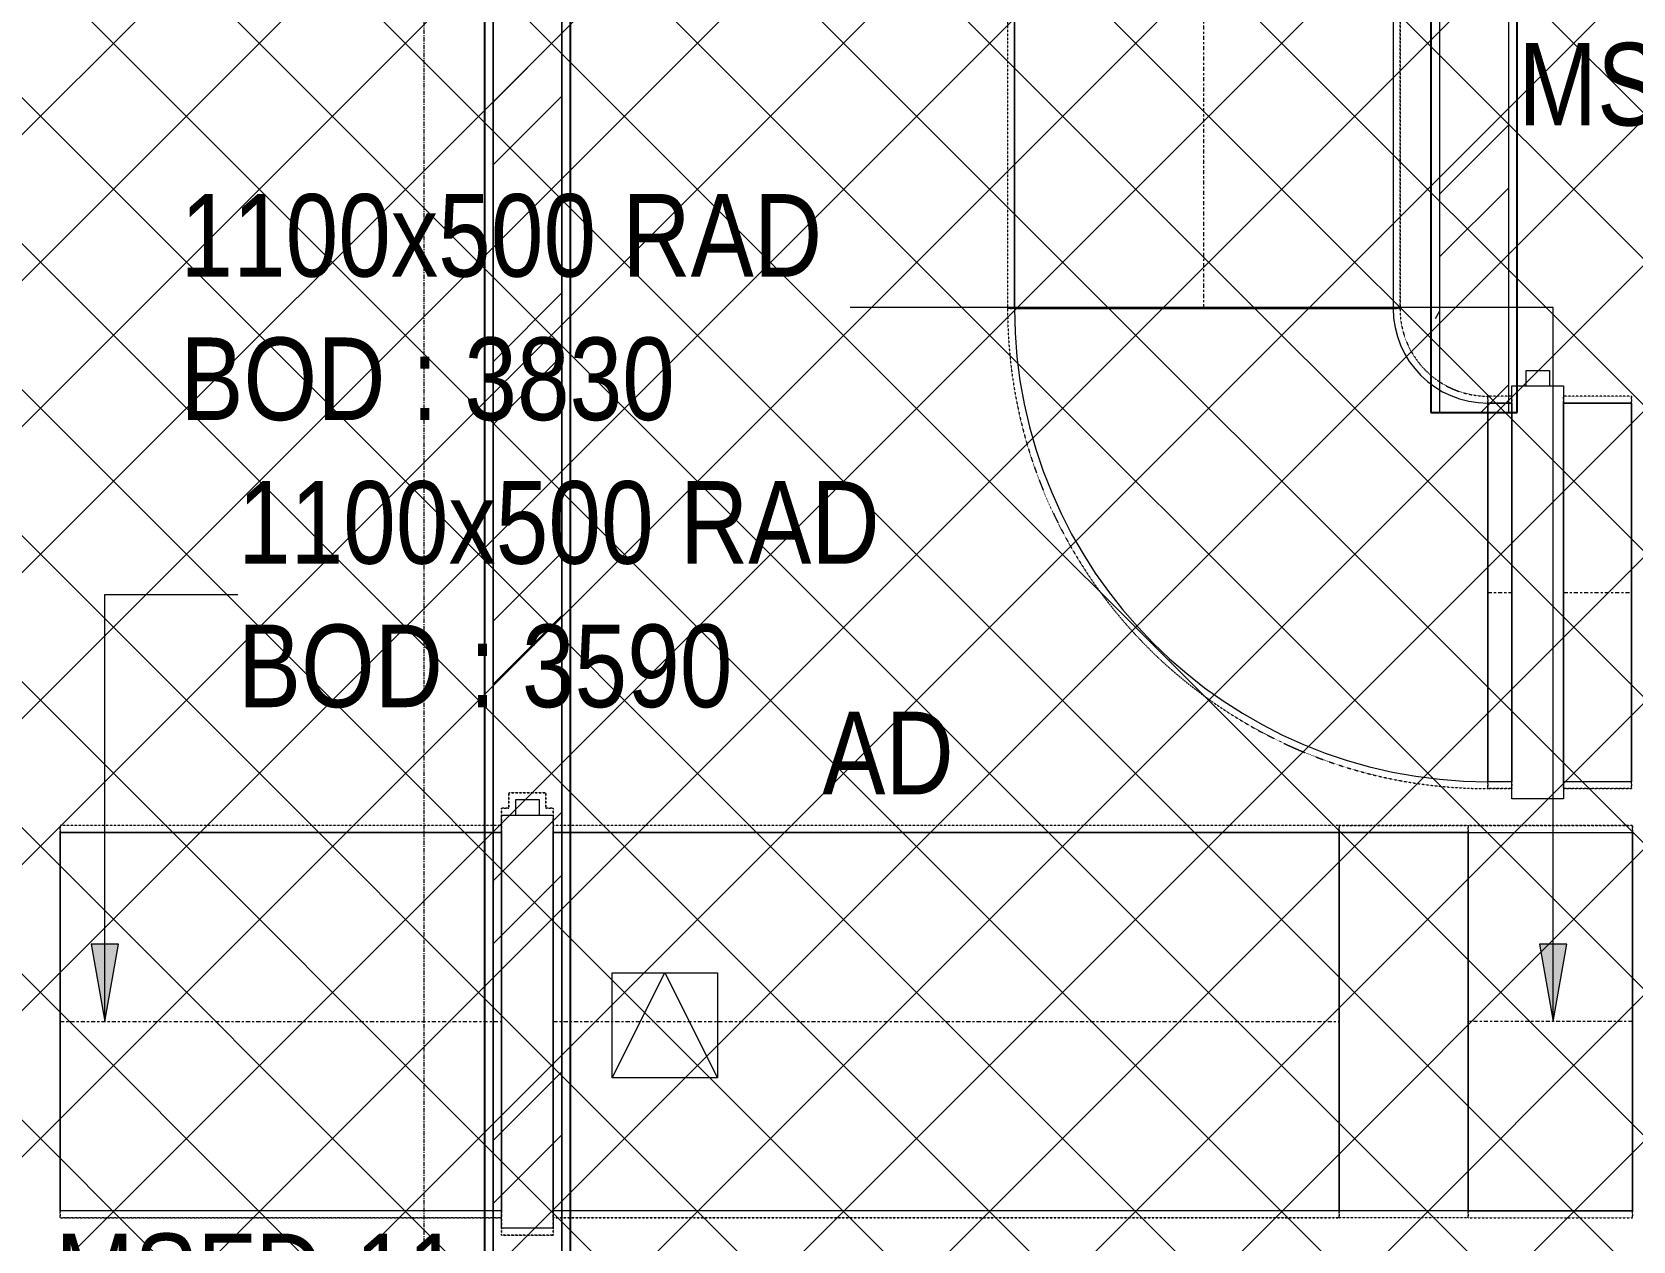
# Model space of a CAD drawing. Header units: inches. Extents: x -83664 to 20107, y -47222 to 19398.
# Drawn here: x -47112 to -42460, y -25697 to -22184 of the extents above; entities that cross this region are included whole.
import ezdxf

# ---------------------------------------------------------------- set-up
doc = ezdxf.new("R2010")
doc.units = ezdxf.units.IN
doc.header["$MEASUREMENT"] = 0
for name, pattern in [('Center', [29.999999, 12, -6, 6, -6]), ('Grid Line', [22.225, 12.7, -3.175, 3.175, -3.175]), ('Hidden 0_50', [1.0584, 0.5292, -0.5292])]:
    doc.linetypes.add(name, pattern=pattern)
doc.layers.add('A-DETL', color=7, linetype='Continuous', lineweight=18, true_color=0x00a600)
doc.layers.add('M-HVAC-DUCT', color=7, linetype='Continuous', lineweight=9, true_color=0xffe97f)
for name, color, linetype, lineweight in [('A-DETL-GENF', 7, 'Continuous', 9), ('A-WALL', 7, 'Continuous', 9), ('A-WALL-PATT', 7, 'Continuous', 25), ('G-ANNO-TEXT', 7, 'Continuous', 9), ('M-HVAC-DUCT-CNTR', 7, 'Center', 9), ('M-HVAC-DUCT-IDEN', 7, 'Continuous', 18), ('S-GRID', 7, 'Continuous', 9)]:
    doc.layers.add(name, color=color, linetype=linetype, lineweight=lineweight)
doc.styles.add('Arial Narrow_21', font='ARIALN.TTF', dxfattribs={"height": 240})
pattern_1 = [(0, (0, 0), (1219.2, 304.8), [50.292, -864.108, 50.292, -864.108, -4876.8]), (0, (0, 0), (1219.2, 304.8), [-1828.8, 50.292, -1778.508, 50.292, -864.108, -2133.6]), (0, (0, 0), (1219.2, 304.8), [-4572, 50.292, -559.308, 50.292, -1473.708]), (120, (457.2, 152.4), (-873.56454, 903.4582), [50.292, -864.108, 50.292, -864.108, -4876.8]), (120, (457.2, 152.4), (-873.56454, 903.4582), [-1828.8, 50.292, -1778.508, 50.292, -864.108, -2133.6]), (120, (457.2, 152.4), (-873.56454, 903.4582), [-4572, 50.292, -559.308, 50.292, -1473.708]), (240, (609.6, 762), (-345.63546, -1208.2582), [50.292, -864.108, 50.292, -864.108, -4876.8]), (240, (609.6, 762), (-345.63546, -1208.2582), [-1828.8, 50.292, -1778.508, 50.292, -864.108, -2133.6]), (240, (609.6, 762), (-345.63546, -1208.2582), [-4572, 50.292, -559.308, 50.292, -1473.708])]
pattern_2 = [(45, (0, 0), (-377.1708, 377.1708), []), (45, (0, 571.5), (-377.1708, 377.1708), [])]

# ---------------------------------------------------------------- blocks, each defined once
blk = doc.blocks.new('TEMW-ME-DMP-Motorised Fire Damper - MSFD-8296299-FIRST FLOOR AC CONDITIONING LAYOUT - PART A')
at = {"layer": 'M-HVAC-DUCT', "color": 6, "true_color": 0xff00ff}
for p, q in [((-33.75, 645), (-33.75, 600)), ((33.75, 645), (-33.75, 645)), ((33.75, 600), (33.75, 645)), ((75, 600), (-75, 600)), ((-75, 600), (-75, -600)), ((75, -600), (75, 600)), ((-75, -600), (75, -600))]:
    blk.add_line(p, q, dxfattribs=at)
blk = doc.blocks.new('TEMW-ME-DMP-Motorised Fire Damper - MSFD-V116-FIRST FLOOR AC CONDITIONING LAYOUT - PART A')
at = {"layer": 'M-HVAC-DUCT', "color": 30, "true_color": 0xff7f00}
for p, q in [((-33.75, 645), (-33.75, 600)), ((33.75, 645), (-33.75, 645)), ((33.75, 600), (33.75, 645)), ((75, 600), (-75, 600)), ((-75, 600), (-75, -600)), ((75, -600), (75, 600)), ((-75, -600), (75, -600))]:
    blk.add_line(p, q, dxfattribs=at)
blk = doc.blocks.new('M_Rec Transition - Length - Standard-9366276-FIRST FLOOR AC CONDITIONING LAYOUT - PART A')
at = {"layer": 'M-HVAC-DUCT', "color": 6, "true_color": 0xff00ff}
for p, q in [((0, 550), (0, -550)), ((0, 550), (375, 550)), ((0, 550), (375, 550)), ((0, -550), (0, 550)), ((375, -550), (375, 550)), ((375, 550), (375, -550)), ((0, -550), (375, -550)), ((375, -550), (0, -550))]:
    blk.add_line(p, q, dxfattribs=at)
blk = doc.blocks.new('M_Rec Elbow - Radius - 0_75W-9357748-FIRST FLOOR AC CONDITIONING LAYOUT - PART A')
at = {"layer": 'M-HVAC-DUCT', "color": 30, "true_color": 0xff7f00}
for p, q in [((-550, 825), (550, 825)), ((550, 825), (-550, 825)), ((-825, 550), (-825, -550)), ((-825, -550), (-825, 550))]:
    blk.add_line(p, q, dxfattribs=at)
for radius in [275, 275, 1375, 1375]:
    blk.add_arc((-825, 825), radius, 270, 0, dxfattribs=at)
blk = doc.blocks.new('TEMW-SMBZ-HO-BM-HVAC-00002_rvt-1-FIRST FLOOR AC CONDITIONING LAYOUT - PART A')
at = {"layer": 'M-HVAC-DUCT', "color": 30, "linetype": 'Hidden 0_50', "true_color": 0xff7f00}
for p, q in [((107179.4, 76475.8), (107179.4, 75384.8)), ((107179.4, 76475.8), (107179.4, 75384.8)), ((108319.4, 75384.8), (108319.4, 76475.8)), ((108319.4, 76475.8), (108319.4, 75384.8)), ((108319.4, 75384.8), (107179.4, 75384.8)), ((107179.4, 75384.8), (108319.4, 75384.8)), ((108319.4, 75384.8), (107179.4, 75384.8)), ((107179.4, 75384.8), (108319.4, 75384.8)), ((108574.4, 73989.8), (108574.4, 75129.8)), ((108574.4, 75129.8), (108574.4, 73989.8)), ((108644.5, 75129.8), (108574.4, 75129.8)), ((108644.5, 75129.8), (108574.4, 75129.8)), ((108574.4, 73989.8), (108574.4, 75129.8)), ((108574.4, 75129.8), (108574.4, 73989.8)), ((108644.5, 73989.8), (108644.5, 75129.8)), ((108644.5, 75129.8), (108644.5, 73989.8)), ((108794.5, 73989.8), (108794.5, 75129.8)), ((108794.5, 75129.8), (108794.5, 73989.8)), ((108991.5, 75129.8), (108794.5, 75129.8)), ((108991.5, 75129.8), (108794.5, 75129.8)), ((108991.5, 73989.8), (108991.5, 75129.8)), ((108991.5, 75129.8), (108991.5, 73989.8)), ((108574.4, 73989.8), (108644.5, 73989.8)), ((108644.5, 73989.8), (108574.4, 73989.8)), ((108794.5, 73989.8), (108991.5, 73989.8)), ((108991.5, 73989.8), (108794.5, 73989.8))]:
    blk.add_line(p, q, dxfattribs=at)
at = {"layer": 'M-HVAC-DUCT', "color": 30, "true_color": 0xff7f00}
for p, q in [((107199.4, 75384.8), (107199.4, 76475.8)), ((107199.4, 76475.8), (107199.4, 75384.8)), ((108299.4, 76475.8), (108299.4, 75384.8)), ((108299.4, 76475.8), (108299.4, 75384.8)), ((107199.4, 75384.8), (108299.4, 75384.8)), ((108299.4, 75384.8), (107199.4, 75384.8)), ((108574.4, 75109.8), (108574.4, 74009.8)), ((108574.4, 74009.8), (108574.4, 75109.8)), ((108574.4, 75109.8), (108644.5, 75109.8)), ((108644.5, 75109.8), (108574.4, 75109.8)), ((108644.5, 75109.8), (108644.5, 74009.8)), ((108644.5, 74009.8), (108644.5, 75109.8)), ((108794.5, 75109.8), (108794.5, 74009.8)), ((108794.5, 74009.8), (108794.5, 75109.8)), ((108794.5, 75109.8), (108991.5, 75109.8)), ((108991.5, 75109.8), (108794.5, 75109.8)), ((108991.5, 75109.8), (108991.5, 74009.8)), ((108991.5, 74009.8), (108991.5, 75109.8)), ((108644.5, 74009.8), (108574.4, 74009.8)), ((108644.5, 74009.8), (108574.4, 74009.8)), ((108991.5, 74009.8), (108794.5, 74009.8)), ((108991.5, 74009.8), (108794.5, 74009.8))]:
    blk.add_line(p, q, dxfattribs=at)
at = {"layer": 'M-HVAC-DUCT', "color": 6, "linetype": 'Hidden 0_50', "true_color": 0xff00ff}
for p, q in [((105838.1, 73977.7), (105730.6, 73977.7)), ((105730.6, 73977.7), (105730.6, 73932.7)), ((105730.6, 73932.7), (105730.6, 73977.7)), ((105730.6, 73977.7), (105838.1, 73977.7)), ((105838.1, 73932.7), (105838.1, 73977.7)), ((105838.1, 73977.7), (105838.1, 73932.7)), ((105730.6, 73932.7), (105709.4, 73932.7)), ((105709.4, 73932.7), (105709.4, 72692.7)), ((105709.4, 72692.7), (105709.4, 73932.7)), ((105709.4, 73932.7), (105730.6, 73932.7)), ((105859.4, 73932.7), (105838.1, 73932.7)), ((105838.1, 73932.7), (105859.4, 73932.7)), ((105859.4, 72692.7), (105859.4, 73932.7)), ((105859.4, 73932.7), (105859.4, 72692.7)), ((104426.7, 72742.7), (104426.7, 73882.7)), ((104426.7, 73882.7), (104426.7, 72742.7)), ((105709.4, 73882.7), (104426.7, 73882.7)), ((105709.4, 73882.7), (104426.7, 73882.7)), ((105709.4, 72742.7), (105709.4, 73882.7)), ((105709.4, 73882.7), (105709.4, 72742.7)), ((105859.4, 72742.7), (105859.4, 73882.7)), ((105859.4, 73882.7), (105859.4, 72742.7)), ((108142.9, 73882.7), (105859.4, 73882.7)), ((108142.9, 73882.7), (105859.4, 73882.7)), ((108142.9, 72742.7), (108142.9, 73882.7)), ((108142.9, 73882.7), (108142.9, 72742.7)), ((108517.9, 73882.7), (108142.9, 73882.7)), ((108142.9, 73882.7), (108517.9, 73882.7)), ((108142.9, 73882.7), (108142.9, 72742.7)), ((108142.9, 72742.7), (108142.9, 73882.7)), ((108517.9, 72742.7), (108517.9, 73882.7)), ((108517.9, 73882.7), (108517.9, 72742.7)), ((108517.9, 73882.7), (108517.9, 72742.7)), ((108517.9, 72742.7), (108517.9, 73882.7)), ((108994.9, 73882.7), (108517.9, 73882.7)), ((108517.9, 73882.7), (108994.9, 73882.7)), ((108994.9, 73882.7), (108994.9, 72742.7)), ((108994.9, 72742.7), (108994.9, 73882.7)), ((104426.7, 72742.7), (105709.4, 72742.7)), ((105709.4, 72742.7), (104426.7, 72742.7)), ((105859.4, 72742.7), (108142.9, 72742.7)), ((108142.9, 72742.7), (105859.4, 72742.7)), ((108517.9, 72742.7), (108142.9, 72742.7)), ((108517.9, 72742.7), (108142.9, 72742.7)), ((108517.9, 72742.7), (108994.9, 72742.7)), ((108517.9, 72742.7), (108994.9, 72742.7)), ((105709.4, 72692.7), (105859.4, 72692.7)), ((105859.4, 72692.7), (105709.4, 72692.7))]:
    blk.add_line(p, q, dxfattribs=at)
at = {"layer": 'M-HVAC-DUCT', "color": 6, "true_color": 0xff00ff}
for p, q in [((104426.7, 73862.7), (104426.7, 72762.7)), ((104426.7, 72762.7), (104426.7, 73862.7)), ((104426.7, 73862.7), (105709.4, 73862.7)), ((105709.4, 73862.7), (104426.7, 73862.7)), ((105709.4, 73862.7), (105709.4, 72762.7)), ((105709.4, 72762.7), (105709.4, 73862.7)), ((105859.4, 73862.7), (105859.4, 72762.7)), ((105859.4, 72762.7), (105859.4, 73862.7)), ((105859.4, 73862.7), (108142.9, 73862.7)), ((108142.9, 73862.7), (105859.4, 73862.7)), ((108142.9, 73862.7), (108142.9, 72762.7)), ((108142.9, 72762.7), (108142.9, 73862.7)), ((108517.9, 72762.7), (108517.9, 73862.7)), ((108517.9, 73862.7), (108517.9, 72762.7)), ((108517.9, 73862.7), (108994.9, 73862.7)), ((108517.9, 73862.7), (108994.9, 73862.7)), ((108994.9, 72762.7), (108994.9, 73862.7)), ((108994.9, 73862.7), (108994.9, 72762.7)), ((105709.4, 72762.7), (104426.7, 72762.7)), ((105709.4, 72762.7), (104426.7, 72762.7)), ((108142.9, 72762.7), (105859.4, 72762.7)), ((108142.9, 72762.7), (105859.4, 72762.7)), ((108994.9, 72762.7), (108517.9, 72762.7)), ((108517.9, 72762.7), (108994.9, 72762.7))]:
    blk.add_line(p, q, dxfattribs=at)
at = {"layer": 'M-HVAC-DUCT', "color": 30, "linetype": 'Hidden 0_50', "true_color": 0xff7f00}
for radius in [1395, 1395, 255, 255]:
    blk.add_arc((108574.4, 75384.8), radius, 180, 270, dxfattribs=at)
at = {"layer": 'M-HVAC-DUCT-CNTR', "color": 30, "true_color": 0xff7f00}
for p, q in [((107749.4, 75384.8), (107749.4, 76475.8)), ((108574.4, 74559.8), (108644.5, 74559.8)), ((108794.5, 74559.8), (108991.5, 74559.8))]:
    blk.add_line(p, q, dxfattribs=at)
at = {"layer": 'M-HVAC-DUCT-CNTR', "color": 6, "true_color": 0xff00ff}
for p, q in [((104426.7, 73312.7), (105709.4, 73312.7)), ((105859.4, 73312.7), (108142.9, 73312.7)), ((108994.9, 73312.7), (108517.9, 73312.7))]:
    blk.add_line(p, q, dxfattribs=at)
at = {"layer": 'M-HVAC-DUCT', "color": 6, "linetype": 'Hidden 0_50', "lineweight": 9, "true_color": 0xff00ff}
for name, p, rotation in [('M_Rec Elbow - Radius - 0_75W-9357748-FIRST FLOOR AC CONDITIONING LAYOUT - PART A', (107749.4, 74559.8), 270), ('M_Rec Transition - Length - Standard-9366276-FIRST FLOOR AC CONDITIONING LAYOUT - PART A', (108517.9, 73312.7), 180)]:
    blk.add_blockref(name, p, dxfattribs=dict(at, rotation=rotation))
at = {"layer": 'M-HVAC-DUCT', "color": 6, "linetype": 'Hidden 0_50', "lineweight": 9, "true_color": 0xff00ff, "extrusion": (0, 0, -1)}
for name, p in [('TEMW-ME-DMP-Motorised Fire Damper - MSFD-V116-FIRST FLOOR AC CONDITIONING LAYOUT - PART A', (-108719.5, 74559.8)), ('TEMW-ME-DMP-Motorised Fire Damper - MSFD-8296299-FIRST FLOOR AC CONDITIONING LAYOUT - PART A', (-105784.4, 73312.7))]:
    blk.add_blockref(name, p, dxfattribs=at)
blk = doc.blocks.new('TEMW-SMBZ-HO-BM-HVAC-00002_rvt-2-FIRST FLOOR AC CONDITIONING LAYOUT - PART A')
at = {"layer": 'M-HVAC-DUCT', "color": 30, "linetype": 'Hidden 0_50', "true_color": 0xff7f00}
for p, q in [((107179.4, 76475.8), (107179.4, 75384.8)), ((107179.4, 76475.8), (107179.4, 75384.8)), ((108319.4, 75384.8), (108319.4, 76475.8)), ((108319.4, 76475.8), (108319.4, 75384.8)), ((108319.4, 75384.8), (107179.4, 75384.8)), ((107179.4, 75384.8), (108319.4, 75384.8)), ((108319.4, 75384.8), (107179.4, 75384.8)), ((107179.4, 75384.8), (108319.4, 75384.8)), ((108574.4, 73989.8), (108574.4, 75129.8)), ((108574.4, 75129.8), (108574.4, 73989.8)), ((108644.5, 75129.8), (108574.4, 75129.8)), ((108644.5, 75129.8), (108574.4, 75129.8)), ((108574.4, 73989.8), (108574.4, 75129.8)), ((108574.4, 75129.8), (108574.4, 73989.8)), ((108644.5, 73989.8), (108644.5, 75129.8)), ((108644.5, 75129.8), (108644.5, 73989.8)), ((108794.5, 73989.8), (108794.5, 75129.8)), ((108794.5, 75129.8), (108794.5, 73989.8)), ((108991.5, 75129.8), (108794.5, 75129.8)), ((108991.5, 75129.8), (108794.5, 75129.8)), ((108991.5, 73989.8), (108991.5, 75129.8)), ((108991.5, 75129.8), (108991.5, 73989.8)), ((108574.4, 73989.8), (108644.5, 73989.8)), ((108644.5, 73989.8), (108574.4, 73989.8)), ((108794.5, 73989.8), (108991.5, 73989.8)), ((108991.5, 73989.8), (108794.5, 73989.8))]:
    blk.add_line(p, q, dxfattribs=at)
at = {"layer": 'M-HVAC-DUCT', "color": 30, "true_color": 0xff7f00}
for p, q in [((107199.4, 75384.8), (107199.4, 76475.8)), ((107199.4, 76475.8), (107199.4, 75384.8)), ((108299.4, 76475.8), (108299.4, 75384.8)), ((108299.4, 76475.8), (108299.4, 75384.8)), ((107199.4, 75384.8), (108299.4, 75384.8)), ((108299.4, 75384.8), (107199.4, 75384.8)), ((108574.4, 75109.8), (108574.4, 74009.8)), ((108574.4, 74009.8), (108574.4, 75109.8)), ((108574.4, 75109.8), (108644.5, 75109.8)), ((108644.5, 75109.8), (108574.4, 75109.8)), ((108644.5, 75109.8), (108644.5, 74009.8)), ((108644.5, 74009.8), (108644.5, 75109.8)), ((108794.5, 75109.8), (108794.5, 74009.8)), ((108794.5, 74009.8), (108794.5, 75109.8)), ((108794.5, 75109.8), (108991.5, 75109.8)), ((108991.5, 75109.8), (108794.5, 75109.8)), ((108991.5, 75109.8), (108991.5, 74009.8)), ((108991.5, 74009.8), (108991.5, 75109.8)), ((108644.5, 74009.8), (108574.4, 74009.8)), ((108644.5, 74009.8), (108574.4, 74009.8)), ((108991.5, 74009.8), (108794.5, 74009.8)), ((108991.5, 74009.8), (108794.5, 74009.8))]:
    blk.add_line(p, q, dxfattribs=at)
at = {"layer": 'M-HVAC-DUCT', "color": 6, "linetype": 'Hidden 0_50', "true_color": 0xff00ff}
for p, q in [((105838.1, 73977.7), (105730.6, 73977.7)), ((105730.6, 73977.7), (105730.6, 73932.7)), ((105730.6, 73932.7), (105730.6, 73977.7)), ((105730.6, 73977.7), (105838.1, 73977.7)), ((105838.1, 73932.7), (105838.1, 73977.7)), ((105838.1, 73977.7), (105838.1, 73932.7)), ((105730.6, 73932.7), (105709.4, 73932.7)), ((105709.4, 73932.7), (105709.4, 72692.7)), ((105709.4, 72692.7), (105709.4, 73932.7)), ((105709.4, 73932.7), (105730.6, 73932.7)), ((105859.4, 73932.7), (105838.1, 73932.7)), ((105838.1, 73932.7), (105859.4, 73932.7)), ((105859.4, 72692.7), (105859.4, 73932.7)), ((105859.4, 73932.7), (105859.4, 72692.7)), ((104426.7, 72742.7), (104426.7, 73882.7)), ((104426.7, 73882.7), (104426.7, 72742.7)), ((105709.4, 73882.7), (104426.7, 73882.7)), ((105709.4, 73882.7), (104426.7, 73882.7)), ((105709.4, 72742.7), (105709.4, 73882.7)), ((105709.4, 73882.7), (105709.4, 72742.7)), ((105859.4, 72742.7), (105859.4, 73882.7)), ((105859.4, 73882.7), (105859.4, 72742.7)), ((108142.9, 73882.7), (105859.4, 73882.7)), ((108142.9, 73882.7), (105859.4, 73882.7)), ((108142.9, 72742.7), (108142.9, 73882.7)), ((108142.9, 73882.7), (108142.9, 72742.7)), ((108517.9, 73882.7), (108142.9, 73882.7)), ((108142.9, 73882.7), (108517.9, 73882.7)), ((108142.9, 73882.7), (108142.9, 72742.7)), ((108142.9, 72742.7), (108142.9, 73882.7)), ((108517.9, 72742.7), (108517.9, 73882.7)), ((108517.9, 73882.7), (108517.9, 72742.7)), ((108517.9, 73882.7), (108517.9, 72742.7)), ((108517.9, 72742.7), (108517.9, 73882.7)), ((108994.9, 73882.7), (108517.9, 73882.7)), ((108517.9, 73882.7), (108994.9, 73882.7)), ((108994.9, 73882.7), (108994.9, 72742.7)), ((108994.9, 72742.7), (108994.9, 73882.7)), ((104426.7, 72742.7), (105709.4, 72742.7)), ((105709.4, 72742.7), (104426.7, 72742.7)), ((105859.4, 72742.7), (108142.9, 72742.7)), ((108142.9, 72742.7), (105859.4, 72742.7)), ((108517.9, 72742.7), (108142.9, 72742.7)), ((108517.9, 72742.7), (108142.9, 72742.7)), ((108517.9, 72742.7), (108994.9, 72742.7)), ((108517.9, 72742.7), (108994.9, 72742.7)), ((105709.4, 72692.7), (105859.4, 72692.7)), ((105859.4, 72692.7), (105709.4, 72692.7))]:
    blk.add_line(p, q, dxfattribs=at)
at = {"layer": 'M-HVAC-DUCT', "color": 6, "true_color": 0xff00ff}
for p, q in [((104426.7, 73862.7), (104426.7, 72762.7)), ((104426.7, 72762.7), (104426.7, 73862.7)), ((104426.7, 73862.7), (105709.4, 73862.7)), ((105709.4, 73862.7), (104426.7, 73862.7)), ((105709.4, 73862.7), (105709.4, 72762.7)), ((105709.4, 72762.7), (105709.4, 73862.7)), ((105859.4, 73862.7), (105859.4, 72762.7)), ((105859.4, 72762.7), (105859.4, 73862.7)), ((105859.4, 73862.7), (108142.9, 73862.7)), ((108142.9, 73862.7), (105859.4, 73862.7)), ((108142.9, 73862.7), (108142.9, 72762.7)), ((108142.9, 72762.7), (108142.9, 73862.7)), ((108517.9, 72762.7), (108517.9, 73862.7)), ((108517.9, 73862.7), (108517.9, 72762.7)), ((108517.9, 73862.7), (108994.9, 73862.7)), ((108517.9, 73862.7), (108994.9, 73862.7)), ((108994.9, 72762.7), (108994.9, 73862.7)), ((108994.9, 73862.7), (108994.9, 72762.7)), ((105709.4, 72762.7), (104426.7, 72762.7)), ((105709.4, 72762.7), (104426.7, 72762.7)), ((108142.9, 72762.7), (105859.4, 72762.7)), ((108142.9, 72762.7), (105859.4, 72762.7)), ((108994.9, 72762.7), (108517.9, 72762.7)), ((108517.9, 72762.7), (108994.9, 72762.7))]:
    blk.add_line(p, q, dxfattribs=at)
at = {"layer": 'M-HVAC-DUCT', "color": 30, "linetype": 'Hidden 0_50', "true_color": 0xff7f00}
for radius in [1395, 1395, 255, 255]:
    blk.add_arc((108574.4, 75384.8), radius, 180, 270, dxfattribs=at)
at = {"layer": 'M-HVAC-DUCT-CNTR', "color": 30, "true_color": 0xff7f00}
for p, q in [((107749.4, 75384.8), (107749.4, 76475.8)), ((108574.4, 74559.8), (108644.5, 74559.8)), ((108794.5, 74559.8), (108991.5, 74559.8))]:
    blk.add_line(p, q, dxfattribs=at)
at = {"layer": 'M-HVAC-DUCT-CNTR', "color": 6, "true_color": 0xff00ff}
for p, q in [((104426.7, 73312.7), (105709.4, 73312.7)), ((105859.4, 73312.7), (108142.9, 73312.7)), ((108994.9, 73312.7), (108517.9, 73312.7))]:
    blk.add_line(p, q, dxfattribs=at)
at = {"layer": 'M-HVAC-DUCT', "color": 6, "linetype": 'Hidden 0_50', "lineweight": 9, "true_color": 0xff00ff}
for name, p, rotation in [('M_Rec Elbow - Radius - 0_75W-9357748-FIRST FLOOR AC CONDITIONING LAYOUT - PART A', (107749.4, 74559.8), 270), ('M_Rec Transition - Length - Standard-9366276-FIRST FLOOR AC CONDITIONING LAYOUT - PART A', (108517.9, 73312.7), 180)]:
    blk.add_blockref(name, p, dxfattribs=dict(at, rotation=rotation))
at = {"layer": 'M-HVAC-DUCT', "color": 6, "linetype": 'Hidden 0_50', "lineweight": 9, "true_color": 0xff00ff, "extrusion": (0, 0, -1)}
for name, p in [('TEMW-ME-DMP-Motorised Fire Damper - MSFD-V116-FIRST FLOOR AC CONDITIONING LAYOUT - PART A', (-108719.5, 74559.8)), ('TEMW-ME-DMP-Motorised Fire Damper - MSFD-8296299-FIRST FLOOR AC CONDITIONING LAYOUT - PART A', (-105784.4, 73312.7))]:
    blk.add_blockref(name, p, dxfattribs=at)
blk = doc.blocks.new('SMBZ_Hospital Arch Model_2026_01_29_rvt-1-FIRST FLOOR AC CONDITIONING LAYOUT - PART A')
at = {"layer": 'A-WALL-PATT', "lineweight": 9, "true_color": 0xbbbbbb}
h = blk.add_hatch(dxfattribs=at)
h.set_pattern_fill('FP_13', color=9, style=0, pattern_type=2)
h.set_pattern_definition(pattern_1)
h.paths.add_polyline_path([(108409.4, 75082.7), (108434.4, 75082.7), (108434.4, 94830.7), (108409.4, 94830.7), (108409.4, 75119.3)])
h = blk.add_hatch(dxfattribs=at)
h.set_pattern_fill('FP_12', color=9, style=0, pattern_type=2)
h.set_pattern_definition(pattern_2)
h.paths.add_polyline_path([(108634.4, 75082.7), (108634.4, 94805.7), (108434.4, 94805.7), (108434.4, 75082.7)])
h = blk.add_hatch(dxfattribs=at)
h.set_pattern_fill('FP_13', color=9, style=0, pattern_type=2)
h.set_pattern_definition(pattern_1)
h.paths.add_polyline_path([(108634.4, 75082.7), (108659.4, 75082.7), (108659.4, 76282.7), (108634.4, 76282.7), (108634.4, 75119.3)])
h.paths.add_polyline_path([(108659.4, 76507.7), (108659.4, 79007.7), (108634.4, 79007.7), (108634.4, 76507.7)])
h.paths.add_polyline_path([(108659.4, 79157.7), (108659.4, 79807.7), (108634.4, 79807.7), (108634.4, 79157.7)])
h.paths.add_polyline_path([(108659.4, 79957.7), (108659.4, 94580.7), (108634.4, 94580.7), (108634.4, 79957.7)])
h = blk.add_hatch(dxfattribs=at)
h.set_pattern_fill('FP_13', color=9, style=0, pattern_type=2)
h.set_pattern_definition(pattern_1)
h.paths.add_polyline_path([(105884.4, 57932.7), (105909.4, 57932.7), (105909.4, 83732.7), (105884.4, 83732.7), (105884.4, 58109.2)])
h = blk.add_hatch(dxfattribs=at)
h.set_pattern_fill('FP_12', color=9, style=0, pattern_type=2)
h.set_pattern_definition(pattern_2)
h.paths.add_polyline_path([(105709.4, 57932.7), (105709.4, 59448.1), (105859.4, 59448.1), (105859.4, 57932.7), (105884.4, 57932.7), (105884.4, 83707.7), (105684.4, 83707.7), (105684.4, 57932.7)])
h.paths.add_polyline_path([(105847.3, 62670.6), (105709.4, 62670.6), (105709.4, 64220.6), (105859.4, 64220.6), (105859.4, 62670.6)])
h.paths.add_polyline_path([(105859.4, 65380.5), (105709.4, 65380.5), (105709.4, 65654.5), (105859.4, 65654.5)])
h.paths.add_polyline_path([(105859.4, 66975.6), (105709.4, 66975.6), (105709.4, 67249.6), (105859.4, 67249.6)])
h.paths.add_polyline_path([(105859.4, 76550.8), (105709.4, 76550.8), (105709.4, 78200.8), (105859.4, 78200.8)])
h.paths.add_polyline_path([(105859.4, 80347.3), (105709.4, 80347.3), (105709.4, 81171.3), (105859.4, 81171.3)])
h = blk.add_hatch(dxfattribs=at)
h.set_pattern_fill('FP_13', color=9, style=0, pattern_type=2)
h.set_pattern_definition(pattern_1)
h.paths.add_polyline_path([(105684.4, 57932.7), (105684.4, 83482.7), (105659.4, 83482.7), (105659.4, 57932.7)])
h = blk.add_hatch(dxfattribs=at)
h.set_pattern_fill('FP_13', color=9, style=0, pattern_type=2)
h.set_pattern_definition(pattern_1)
h.paths.add_polyline_path([(105684.4, 71032.7), (105684.4, 79182.7), (105659.4, 79182.7), (105659.4, 71032.7)])
h = blk.add_hatch(dxfattribs=at)
h.set_pattern_fill('FP_12', color=9, style=0, pattern_type=2)
h.set_pattern_definition(pattern_2)
h.paths.add_polyline_path([(105684.4, 71032.7), (105884.4, 71032.7), (105884.4, 79182.7), (105684.4, 79182.7), (105684.4, 75119.3)])
h.paths.add_polyline_path([(105859.4, 76550.8), (105709.4, 76550.8), (105709.4, 78200.8), (105859.4, 78200.8)])
h = blk.add_hatch(dxfattribs=at)
h.set_pattern_fill('FP_13', color=9, style=0, pattern_type=2)
h.set_pattern_definition(pattern_1)
h.paths.add_polyline_path([(105909.4, 71032.7), (105909.4, 79182.7), (105884.4, 79182.7), (105884.4, 71032.7)])
at = {"layer": 'A-WALL', "color": 9, "lineweight": 25, "true_color": 0xbbbbbb}
for p, q in [((108409.4, 94830.7), (108409.4, 75082.7)), ((105909.4, 61182.7), (105909.4, 83732.7)), ((105659.4, 79182.7), (105659.4, 71032.7)), ((105659.4, 79182.7), (105659.4, 71032.7)), ((105909.4, 71032.7), (105909.4, 79182.7)), ((108659.4, 75082.7), (108659.4, 76282.7)), ((108409.4, 75082.7), (108659.4, 75082.7))]:
    blk.add_line(p, q, dxfattribs=at)
at = {"layer": 'A-WALL', "color": 9, "true_color": 0xbbbbbb}
for p, q in [((108409.4, 94830.7), (108409.4, 75082.7)), ((108434.4, 94805.7), (108434.4, 75082.7)), ((105909.4, 61182.7), (105909.4, 83732.7)), ((105884.4, 61182.7), (105884.4, 83707.7)), ((105684.4, 61182.7), (105684.4, 83482.7)), ((105659.4, 79182.7), (105659.4, 71032.7)), ((105659.4, 79182.7), (105659.4, 71032.7)), ((105684.4, 79182.7), (105684.4, 71032.7)), ((105884.4, 79182.7), (105884.4, 71032.7)), ((105909.4, 71032.7), (105909.4, 79182.7)), ((108634.4, 76282.7), (108634.4, 75082.7)), ((108659.4, 75082.7), (108659.4, 76282.7)), ((108659.4, 75082.7), (108409.4, 75082.7))]:
    blk.add_line(p, q, dxfattribs=at)

msp = doc.modelspace()

# ---------------------------------------------------------------- hatches: boundary and pattern name
at = {"layer": 'A-DETL-GENF', "true_color": 0xff0000}
h = msp.add_hatch(dxfattribs=at)
h.set_pattern_fill('FP_59', color=1, style=0, pattern_type=2)
h.set_pattern_definition([(45, (-151456.65, -98372.2), (-212.13203, 212.13203), []), (135, (-151456.65, -98372.2), (-212.13203, -212.13203), [])])
h.paths.add_polyline_path([(-62993, -37189.5), (-27297.3, -37189.5), (-27297.3, -98.4), (-62993, -98.4), (-62993, -33333)])
at = {"layer": 'M-HVAC-DUCT-IDEN', "lineweight": 9}
for points in [[(-46900, -25059.5), (-46860.3, -24834.5), (-46939.7, -24834.5)], [(-42692.5, -25059.5), (-42652.8, -24834.5), (-42732.2, -24834.5)]]:
    msp.add_hatch(color=256, dxfattribs=at).paths.add_polyline_path(points)

# ---------------------------------------------------------------- linework, layer by layer
at = {"layer": 'A-DETL', "color": 7, "lineweight": 9}
for p, q in [((-45426, -24917.3), (-45120.6, -24917.3)), ((-45426, -25222.7), (-45426, -24917.3)), ((-45426, -25222.7), (-45273.3, -24917.3)), ((-45273.3, -24917.3), (-45120.6, -25222.7)), ((-45120.6, -24917.3), (-45120.6, -25222.7)), ((-45120.6, -25222.7), (-45426, -25222.7))]:
    msp.add_line(p, q, dxfattribs=at)
at = {"layer": 'M-HVAC-DUCT-IDEN', "lineweight": 9}
for p, q in [((-42692.5, -22984.7), (-44735.1, -22984.7)), ((-42692.5, -25059.5), (-42692.5, -22984.7)), ((-46900, -23818.7), (-46513.3, -23818.7)), ((-46900, -25059.5), (-46900, -23818.7)), ((-46860.3, -24834.5), (-46939.7, -24834.5)), ((-46939.7, -24834.5), (-46900, -25059.5)), ((-46900, -25059.5), (-46860.3, -24834.5)), ((-42652.8, -24834.5), (-42732.2, -24834.5)), ((-42732.2, -24834.5), (-42692.5, -25059.5)), ((-42692.5, -25059.5), (-42652.8, -24834.5))]:
    msp.add_line(p, q, dxfattribs=at)
at = {"layer": 'S-GRID', "color": 254, "linetype": 'Grid Line', "true_color": 0xdcdcdc}
msp.add_line((-45972.3, -44103.7), (-45972.3, 15149.1), dxfattribs=at)

# ---------------------------------------------------------------- block references
at = {"lineweight": 5}
for name in ['SMBZ_Hospital Arch Model_2026_01_29_rvt-1-FIRST FLOOR AC CONDITIONING LAYOUT - PART A', 'TEMW-SMBZ-HO-BM-HVAC-00002_rvt-1-FIRST FLOOR AC CONDITIONING LAYOUT - PART A', 'TEMW-SMBZ-HO-BM-HVAC-00002_rvt-2-FIRST FLOOR AC CONDITIONING LAYOUT - PART A']:
    msp.add_blockref(name, (-151456.7, -98372.2), dxfattribs=at)

# ---------------------------------------------------------------- texts
at = {"layer": 'G-ANNO-TEXT', "char_height": 240, "attachment_point": 1, "style": 'Arial Narrow_21'}
for s, insert, width in [('MSFD-10', (-42793.5, -22215.8), 1491.139), ('AD', (-44815.6, -24159), 481.012), ('MSFD-11', (-47043.9, -25675.2), 1491.139)]:
    msp.add_mtext(s, dxfattribs=dict(at, insert=insert, width=width))
at = {"layer": 'M-HVAC-DUCT-IDEN', "lineweight": 9, "char_height": 240, "attachment_point": 1, "style": 'Arial Narrow_21'}
for s, insert, width in [('1100x500 RAD', (-46680.6, -22655.1), 2344.936), ('BOD : 3830', (-46680.6, -23071.8), 1803.797), ('1100x500 RAD', (-46513.3, -23489.1), 2344.936), ('BOD : 3590', (-46513.3, -23905.8), 1803.797)]:
    msp.add_mtext(s, dxfattribs=dict(at, insert=insert, width=width))

doc.saveas('drawing.dxf')
